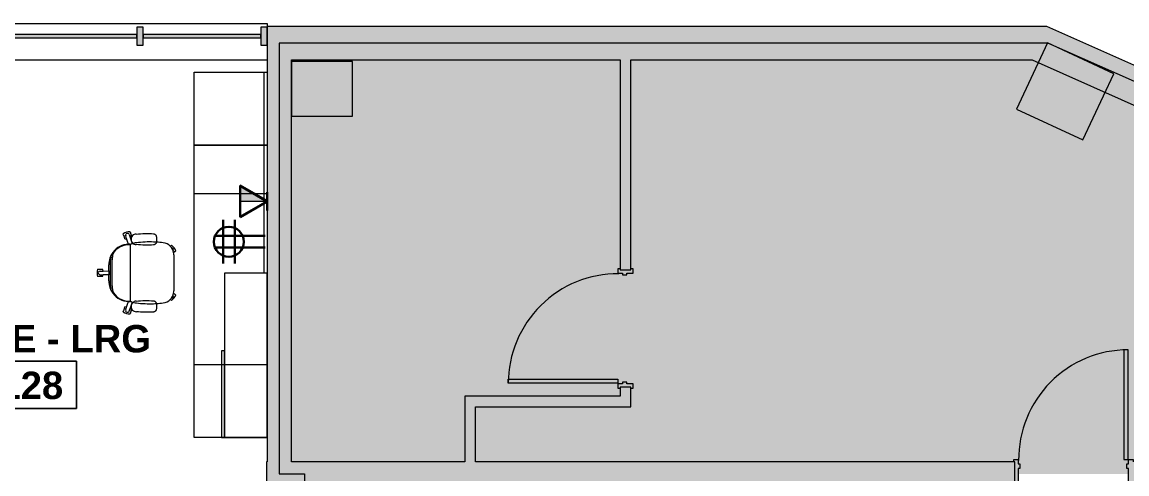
# Model space of a CAD drawing. Header units: inches. Extents: x 6664 to 8129, y 209 to 1287.
# Drawn here: x 7325.4 to 7688.6, y 1138.9 to 1287.3 of the extents above; entities that cross this region are included whole.
import ezdxf

# ---------------------------------------------------------------- set-up
doc = ezdxf.new("R2010")
doc.units = ezdxf.units.IN
doc.header["$MEASUREMENT"] = 0
for name, color, linetype, lineweight in [('A-ANNO-NOTE', 131, 'Continuous', 30), ('A-AREA-IDEN', 2, 'Continuous', 9), ('A-COLS', 52, 'Continuous', 13), ('A-DETL-GENF', 92, 'Continuous', 9), ('A-DETL-THIN', 151, 'Continuous', 9), ('A-DOOR', 31, 'Continuous', 13), ('A-GLAZ-CURT', 52, 'Continuous', 9), ('A-GLAZ-CWMG', 51, 'Continuous', 9), ('A-WALL', 113, 'Continuous', 13), ('A-WALL-PATT', 111, 'Continuous', 13), ('I-FURN', 30, 'Continuous', 9), ('I-WALL', 2, 'Continuous', 9)]:
    doc.layers.add(name, color=color, linetype=linetype, lineweight=lineweight)
doc.styles.add('Swis721 Lt BT_B', font='', dxfattribs={"height": 9})
doc.styles.get('Swis721 Lt BT_B').set_extended_font_data('Swis721 Lt BT', bold=True)

# ---------------------------------------------------------------- blocks, each defined once
blk = doc.blocks.new('Table-Teknion-Credenza_Top_for_Freestanding_Storage - CJCT24120-V18-11th FLOOR POWER _ SIGNAL')
at = {"layer": 'I-FURN'}
for p, q in [((-60, 12), (60, 12)), ((-60, 3), (-60, 12)), ((60, 12), (60, -11)), ((-60, -11.94), (-60, 3)), ((60, -11), (60, -11.94))]:
    blk.add_line(p, q, dxfattribs=at)
blk = doc.blocks.new('Storage-Teknion-TV_Panel_Shelves_Sliding_Door - CJVS3HI21454-V19-11th FLOOR POWER _ SIGNAL')
at = {"layer": 'I-FURN'}
for p, q in [((27, 7.5), (-27, 7.5)), ((-27, 7.5), (-27, -6.5)), ((27, -6.5), (27, 7.5)), ((-27, -6.5), (27, -6.5)), ((27, -6.5), (-1.5, -6.5)), ((-1.5, -6.5), (-1.5, -7.5)), ((27, -7.5), (27, -6.5)), ((-1.5, -7.5), (27, -7.5))]:
    blk.add_line(p, q, dxfattribs=at)
blk = doc.blocks.new('Storage-Teknion-Wall_Panel_Under_Wall_Mount_Storage_Tackable - CJWUT2HF66-V20-11th FLOOR POWER _ SIGNAL')
at = {"layer": 'I-FURN'}
for p, q in [((-33, 1), (33, 1)), ((-33, 0), (-33, 1)), ((33, 0), (-33, 0)), ((33, 1), (33, 0))]:
    blk.add_line(p, q, dxfattribs=at)
blk = doc.blocks.new('Storage-Teknion-Pedestal_Unfinished_Top_2_High - CJPCSF2424-V21-11th FLOOR POWER _ SIGNAL')
at = {"layer": 'I-FURN'}
for p, q in [((-12, 0), (12, 0)), ((-12, -9), (-12, 0)), ((12, 0), (12, -9)), ((-12, -23.94), (-12, -9)), ((12, -9), (12, -23.94))]:
    blk.add_line(p, q, dxfattribs=at)
blk = doc.blocks.new('Storage-Teknion-Pedestal_Unfinished_Top_2_High - CJPCSB2416-V22-11th FLOOR POWER _ SIGNAL')
at = {"layer": 'I-FURN'}
for p, q in [((-8, 0), (8, 0)), ((-8, -23), (-8, 0)), ((8, 0), (8, -23)), ((-8, -23.94), (-8, -23)), ((8, -23), (8, -23.94))]:
    blk.add_line(p, q, dxfattribs=at)
blk = doc.blocks.new('Storage-Teknion-Pedestal_Unfinished_Top_2_High - CJPCSF2424-V23-11th FLOOR POWER _ SIGNAL')
at = {"layer": 'I-FURN'}
for p, q in [((-12, 0), (12, 0)), ((-12, -23), (-12, 0)), ((12, 0), (12, -23)), ((-12, -23.94), (-12, -23)), ((12, -23), (12, -23.94))]:
    blk.add_line(p, q, dxfattribs=at)
blk = doc.blocks.new('Chair-Teknion-Projek - No Headrest_  Fixed T-Arms-V24-11th FLOOR POWER _ SIGNAL')
at = {"layer": 'I-FURN'}
for p, q in [((-7.17, 11.87), (-6.95, 11.57)), ((-6.88, 11.48), (-6.65, 11.17)), ((-5.91, 11.24), (5.91, 11.24)), ((6.65, 11.17), (6.88, 11.48)), ((6.95, 11.57), (7.17, 11.87)), ((-8.86, 10.18), (-9.08, 10.49)), ((-8.76, 10.04), (-8.79, 10.09)), ((8.79, 10.09), (8.76, 10.04)), ((9.08, 10.49), (8.86, 10.18)), ((-11.87, 5.48), (-11.02, 5.48)), ((-11.02, 5.48), (-10.17, 5.48)), ((10.17, 5.48), (11.02, 5.48)), ((11.02, 5.48), (11.87, 5.48)), ((-13.51, -3.15), (-13.15, -3.03)), ((-13.04, -2.99), (-12.4, -2.79)), ((-12.59, -3.46), (-11.62, -3.13)), ((-12.29, -2.75), (-11.93, -2.64)), ((-9.39, -3.16), (9.39, -3.16)), ((12.59, -3.46), (11.62, -3.13)), ((11.93, -2.64), (12.29, -2.75)), ((12.4, -2.79), (13.04, -2.99)), ((13.15, -3.03), (13.51, -3.15)), ((-12.42, -5.28), (-12.78, -5.39)), ((-11.67, -5.03), (-12.31, -5.24)), ((-11.24, -4.3), (-12.21, -4.6)), ((-11.2, -4.88), (-11.56, -5)), ((11.56, -5), (11.2, -4.88)), ((12.22, -4.6), (11.24, -4.3)), ((12.31, -5.24), (11.67, -5.03)), ((12.78, -5.39), (12.42, -5.28)), ((4.23, -9.07), (-4.23, -9.07)), ((4.23, -9.61), (-4.23, -9.61)), ((-0.63, -10.17), (-2.65, -10.17)), ((-0.61, -12.02), (-0.63, -10.17)), ((-0.63, -10.17), (0.64, -10.17)), ((0.64, -10.17), (0.61, -12.02)), ((2.65, -10.17), (0.64, -10.17)), ((-1.18, -12.54), (-1.18, -12.17)), ((-1.18, -13.33), (-1.18, -12.66)), ((-1.18, -13.82), (-1.18, -13.45)), ((-0.6, -13.04), (-0.61, -12.02)), ((0.6, -13.04), (0.61, -12.02)), ((1.18, -12.17), (1.18, -12.54)), ((1.18, -12.66), (1.18, -13.33)), ((1.18, -13.45), (1.18, -13.82))]:
    blk.add_line(p, q, dxfattribs=at)
at = {"layer": 'I-FURN', "flags": 128}
for points in [[(-11.62, -3.13), (-10.6, -2.79), (-9.58, -2.44)], [(9.58, -2.44), (10.6, -2.79), (11.62, -3.13)], [(-9.39, -3.72), (-10.32, -4.01), (-11.24, -4.3)], [(11.24, -4.3), (10.32, -4.01), (9.39, -3.72)]]:
    blk.add_lwpolyline(points, dxfattribs=at)
at = {"layer": 'I-FURN'}
for centre, radius, start, end in [((-6.1, 8.39), 3.64, 107.0766, 144.9234), ((-5.91, 7.24), 4, 100.7159, 135.4062), ((-7.64, 10.51), 0.6, 53.6044, 182.0177), ((-7, 11.54), 0.062, 320.5051, 36), ((-6.93, 11.44), 0.062, 36, 111.4949), ((-5.91, 7.24), 4, 90, 100.7159), ((5.91, 7.24), 4, 79.2841, 90), ((5.91, 7.24), 4, 44.5938, 79.2841), ((6.93, 11.44), 0.062, 68.5051, 144), ((7, 11.54), 0.062, 144, 219.4949), ((6.1, 8.39), 3.64, 35.0766, 72.9234), ((7.64, 10.51), 0.6, 357.9823, 126.3956), ((24.63, 3.33), 34.78, 172.7165, 176.4781), ((-5.91, 7.24), 4, 135.4062, 172.7165), ((-8.81, 10.22), 0.062, 216, 291.4949), ((-8.74, 10.12), 0.062, 140.5051, 216), ((5.91, 7.24), 4, 7.2835, 44.5938), ((8.81, 10.22), 0.062, 248.5051, 324), ((8.74, 10.12), 0.062, 324, 39.4949), ((-24.63, 3.33), 34.78, 3.5219, 7.2835), ((24.63, 3.33), 34.78, 178.0045, 182.5921), ((24.63, 3.33), 34.78, 176.4781, 177.9587), ((-24.63, 3.33), 34.78, 2.0413, 3.5219), ((-24.63, 3.33), 34.78, 357.4079, 1.9955), ((24.25, 3.32), 34.4, 182.6596, 187.3663), ((-24.25, 3.32), 34.4, 352.6337, 357.3404), ((-9.87, -3.21), 3.64, 179.0766, 216.9234), ((-13.13, -3.09), 0.062, 32.5051, 108), ((-13.02, -3.05), 0.062, 108, 183.4949), ((-12.36, -4.01), 0.6, 112.6052, 284.2997), ((-11.07, -1.13), 1.68, 178.9486, 271.7629), ((-12.38, -2.85), 0.062, 32.5051, 108), ((-12.27, -2.81), 0.062, 108, 183.4949), ((-14.86, -4.83), 3.65, 27.6577, 36.875), ((-10.97, -1.13), 1.68, 268.2371, 1.0513), ((-1.73, -0.04), 8.21, 187.3674, 192.178), ((-1.73, -0.04), 8.21, 192.178, 194.9992), ((-1.73, -0.04), 8.21, 194.9992, 196.9886), ((-5.24, -1.24), 4.5, 195.45, 205.2697), ((-3.3, -3.44), 6.1, 177.3817, 182.6183), ((10.97, -1.13), 1.68, 178.9487, 271.7629), ((5.25, -1.25), 4.49, 334.7208, 344.5595), ((2.64, -3.42), 6.76, 357.298, 2.149), ((1.73, -0.04), 8.21, 343.0114, 345.0008), ((1.73, -0.04), 8.21, 345.0008, 346.418), ((1.73, -0.04), 8.21, 346.732, 352.6326), ((11.07, -1.13), 1.68, 268.2371, 1.0514), ((14.86, -4.83), 3.65, 143.125, 152.3423), ((12.36, -4.01), 0.6, 256.6052, 67.3948), ((12.27, -2.81), 0.062, 356.5051, 72), ((12.38, -2.85), 0.062, 72, 147.4949), ((9.87, -3.21), 3.64, 323.0766, 0.9234), ((13.02, -3.05), 0.062, 356.5051, 72), ((13.13, -3.09), 0.062, 72, 147.4949), ((-12.44, -5.22), 0.062, 288, 3.4949), ((-12.33, -5.18), 0.062, 212.5051, 288), ((-11.69, -4.98), 0.062, 288, 3.4949), ((-11.58, -4.94), 0.062, 212.5051, 288), ((-14.86, -4.83), 3.65, 359.125, 8.3423), ((-2.64, -3.42), 6.76, 182.5778, 231.7498), ((2.64, -3.42), 6.76, 308.2502, 357.4222), ((14.86, -4.83), 3.65, 171.6577, 180.875), ((11.58, -4.94), 0.062, 252, 327.4949), ((11.69, -4.98), 0.062, 176.5051, 252), ((12.33, -5.18), 0.062, 252, 327.4949), ((12.44, -5.22), 0.062, 176.5051, 252), ((-2.65, -3.42), 6.75, 231.7498, 270), ((-4.23, -5.34), 4.26, 232.4396, 249.1668), ((-4.23, -5.34), 4.26, 249.1668, 270), ((-4.46, -4.82), 4.25, 253.6072, 273.1858), ((2.65, -3.42), 6.75, 270, 308.2502), ((4.46, -4.82), 4.25, 266.8142, 286.3928), ((4.23, -5.34), 4.26, 270, 290.8332), ((4.23, -5.34), 4.26, 290.8332, 307.5604), ((0, -15.62), 3.65, 99.6577, 108.875), ((-1.12, -12.54), 0.062, 180, 255.4949), ((-1.12, -12.66), 0.062, 104.5051, 180), ((-1.12, -13.33), 0.062, 180, 255.4949), ((-1.12, -13.45), 0.062, 104.5051, 180), ((0, -10.37), 3.64, 251.0766, 288.9234), ((0, -12.99), 0.6, 184.6052, 355.3948), ((0, -15.62), 3.65, 71.125, 80.3423), ((1.12, -12.54), 0.062, 284.5051, 0), ((1.12, -12.66), 0.062, 360, 75.4949), ((1.12, -13.33), 0.062, 284.5051, 360), ((1.12, -13.45), 0.062, 360, 75.4949)]:
    blk.add_arc(centre, radius, start, end, dxfattribs=at)
for points in [[(-12.75, -1.09), (-12.85, -0.16), (-12.97, 1.72), (-12.93, 3.6), (-12.86, 4.54)], [(-12.86, 4.54), (-12.85, 4.63), (-12.82, 4.79), (-12.71, 5.02), (-12.55, 5.21), (-12.35, 5.36), (-12.12, 5.46), (-11.95, 5.48), (-11.87, 5.48)], [(-10.17, 5.48), (-10.08, 5.48), (-9.92, 5.46), (-9.68, 5.36), (-9.48, 5.21), (-9.32, 5.02), (-9.21, 4.79), (-9.18, 4.63), (-9.18, 4.54)], [(-9.18, 4.54), (-9.11, 3.6), (-9.06, 1.72), (-9.18, -0.16), (-9.29, -1.09)], [(9.29, -1.09), (9.18, -0.16), (9.06, 1.72), (9.11, 3.6), (9.18, 4.54)], [(9.18, 4.54), (9.18, 4.63), (9.21, 4.79), (9.32, 5.02), (9.48, 5.21), (9.68, 5.36), (9.92, 5.46), (10.08, 5.48), (10.17, 5.48)], [(11.87, 5.48), (11.95, 5.48), (12.12, 5.46), (12.35, 5.36), (12.55, 5.21), (12.71, 5.02), (12.82, 4.79), (12.85, 4.63), (12.86, 4.54)], [(12.86, 4.54), (12.93, 3.6), (12.97, 1.72), (12.85, -0.16), (12.75, -1.09)], [(-5.66, -8.9), (-8.07, -8.21), (-9.33, -5.79), (-9.33, -3.16)], [(5.66, -8.9), (8.07, -8.21), (9.33, -5.79), (9.33, -3.16)]]:
    blk.add_open_spline(points, degree=3, dxfattribs=at)
blk = doc.blocks.new('Door - Single - Solid Door-7736277-11th FLOOR POWER _ SIGNAL')
at = {"layer": 'A-DOOR'}
h = blk.add_hatch(color=250, dxfattribs=at)
h.paths.add_polyline_path([(23.62, 4.66), (22.12, 4.66), (22.12, -1.84), (21.62, -1.84), (21.62, -3.34), (22.12, -3.34), (22.12, -4.84), (23.62, -4.84), (23.62, -4.09), (23.24, -4.09), (23.24, 3.91), (23.62, 3.91)], flags=0)
h.paths.add_polyline_path([(-15.06, 4.66), (-15.63, 4.66), (-15.63, 3.91), (-15.26, 3.91), (-15.26, -4.09), (-15.63, -4.09), (-15.63, -4.84), (-14.13, -4.84), (-14.13, -3.34), (-13.63, -3.34), (-13.63, -1.84), (-14.13, -1.84), (-14.13, 4.66)], flags=0)
at = {"layer": 'A-DOOR', "color": 8, "lineweight": 20}
for p, q in [((-15.63, 4.66), (-14.13, 4.66)), ((-15.63, 3.91), (-15.63, 4.66)), ((-14.13, 4.66), (-14.13, -1.84)), ((22.12, 4.66), (23.62, 4.66)), ((22.12, -1.84), (22.12, 4.66)), ((23.62, 4.66), (23.62, 3.91)), ((-14.13, -1.84), (-13.63, -1.84)), ((-14.13, -3.34), (-14.13, -4.84)), ((-13.63, -3.34), (-14.13, -3.34)), ((-13.63, -1.84), (-13.63, -3.34)), ((21.62, -1.84), (22.12, -1.84)), ((21.62, -3.34), (21.62, -1.84)), ((22.12, -3.34), (21.62, -3.34)), ((22.12, -4.84), (22.12, -3.34)), ((-15.63, -4.84), (-15.63, -4.09)), ((-14.13, -4.84), (-15.63, -4.84)), ((-12.63, -4.84), (-14.01, -4.84)), ((-14.01, -4.84), (-14.01, -40.84)), ((-12.63, -40.84), (-12.63, -4.84)), ((23.62, -4.84), (22.12, -4.84)), ((23.62, -4.09), (23.62, -4.84)), ((-14.01, -40.84), (-12.63, -40.84))]:
    blk.add_line(p, q, dxfattribs=at)
at = {"layer": 'A-DOOR', "lineweight": 9}
blk.add_arc((-14.01, -4.84), 36, 270, 0.5, dxfattribs=at)
blk = doc.blocks.new('Door - Single - Solid Door-7736216-11th FLOOR POWER _ SIGNAL')
at = {"layer": 'A-DOOR'}
h = blk.add_hatch(color=250, dxfattribs=at)
h.paths.add_polyline_path([(-14.13, 2.59), (-15.63, 2.59), (-15.63, 1.84), (-15.26, 1.84), (-15.26, -1.66), (-15.63, -1.66), (-15.63, -2.41), (-14.13, -2.41), (-14.13, -0.41), (-13.63, -0.41), (-13.63, 1.09), (-14.13, 1.09), (-14.13, 1.84)], flags=0)
h.paths.add_polyline_path([(23.24, 2.59), (22.12, 2.59), (22.12, 1.09), (21.62, 1.09), (21.62, -0.41), (22.12, -0.41), (22.12, -2.41), (23.62, -2.41), (23.62, -1.66), (23.24, -1.66), (23.24, 1.84), (23.62, 1.84), (23.62, 2.59)], flags=0)
at = {"layer": 'A-DOOR', "color": 8, "lineweight": 20}
for p, q in [((-14.01, 38.59), (-12.63, 38.59)), ((-14.01, 2.59), (-14.01, 38.59)), ((-12.63, 38.59), (-12.63, 2.59)), ((-15.63, 2.59), (-15.63, 1.84)), ((-14.13, 2.59), (-15.63, 2.59)), ((-14.13, 1.09), (-14.13, 2.59)), ((-13.63, 1.09), (-14.13, 1.09)), ((-12.63, 2.59), (-14.01, 2.59)), ((-13.63, -0.41), (-13.63, 1.09)), ((22.12, 1.09), (21.62, 1.09)), ((21.62, 1.09), (21.62, -0.41)), ((23.62, 2.59), (22.12, 2.59)), ((22.12, 2.59), (22.12, 1.09)), ((23.62, 1.84), (23.62, 2.59)), ((-15.63, -1.66), (-15.63, -2.41)), ((-15.63, -2.41), (-14.13, -2.41)), ((-14.13, -2.41), (-14.13, -0.41)), ((-14.13, -0.41), (-13.63, -0.41)), ((21.62, -0.41), (22.12, -0.41)), ((22.12, -0.41), (22.12, -2.41)), ((22.12, -2.41), (23.62, -2.41)), ((23.62, -2.41), (23.62, -1.66))]:
    blk.add_line(p, q, dxfattribs=at)
at = {"layer": 'A-DOOR', "lineweight": 9}
blk.add_arc((-14.01, 2.59), 36, 359.5, 90, dxfattribs=at)
blk = doc.blocks.new('System Panel - Glazed-8529566-11th FLOOR POWER _ SIGNAL')
at = {"layer": 'A-GLAZ-CURT'}
blk.add_hatch(color=7, dxfattribs=at).paths.add_polyline_path([(-29.13, -0.5), (29.13, -0.5), (29.13, 0.5), (-29.13, 0.5), (-29.13, -0.07)], flags=0)
at = {"layer": 'A-GLAZ-CURT', "color": 8, "lineweight": 20}
for p, q in [((29.13, 0.5), (-29.13, 0.5)), ((-29.13, 0.5), (-29.13, -0.5)), ((29.13, -0.5), (29.13, 0.5)), ((-29.13, -0.5), (29.13, -0.5))]:
    blk.add_line(p, q, dxfattribs=at)
blk = doc.blocks.new('System Panel - Glazed-8529567-11th FLOOR POWER _ SIGNAL')
at = {"layer": 'A-GLAZ-CURT'}
blk.add_hatch(color=7, dxfattribs=at).paths.add_polyline_path([(-2.57, -0.5), (19.38, -0.5), (19.38, 0.5), (-19.37, 0.5), (-19.37, -0.5)], flags=0)
at = {"layer": 'A-GLAZ-CURT', "color": 8, "lineweight": 20}
for p, q in [((19.38, 0.5), (-19.37, 0.5)), ((-19.37, 0.5), (-19.37, -0.5)), ((19.38, -0.5), (19.38, 0.5)), ((-19.37, -0.5), (19.38, -0.5))]:
    blk.add_line(p, q, dxfattribs=at)
blk = doc.blocks.new('Rectangular Mullion - 2_ x 6_ rectangular-8529384-11th FLOOR POWER _ SIGNAL')
at = {"layer": 'A-GLAZ-CWMG'}
blk.add_hatch(color=7, dxfattribs=at).paths.add_polyline_path([(1, 3), (1, -3), (-1, -3), (-1, 3)], flags=0)
at = {"layer": 'A-GLAZ-CWMG', "color": 8, "lineweight": 20}
for p, q in [((-1, 3), (1, 3)), ((-1, -3), (-1, 3)), ((1, 3), (1, -3)), ((1, -3), (-1, -3))]:
    blk.add_line(p, q, dxfattribs=at)
blk = doc.blocks.new('Rectangular Mullion - 2_ x 6_ rectangular-8529484-11th FLOOR POWER _ SIGNAL')
at = {"layer": 'A-GLAZ-CWMG'}
blk.add_hatch(color=7, dxfattribs=at).paths.add_polyline_path([(0, 3), (0, -3), (-2, -3), (-2, 3)], flags=0)
at = {"layer": 'A-GLAZ-CWMG', "color": 8, "lineweight": 20}
for p, q in [((-2, 3), (0, 3)), ((-2, -3), (-2, 3)), ((0, 3), (0, -3)), ((0, -3), (-2, -3))]:
    blk.add_line(p, q, dxfattribs=at)
blk = doc.blocks.new('Room Tag - Room Name and Number-3379422-11th FLOOR POWER _ SIGNAL')
at = {"layer": 'A-AREA-IDEN'}
for p, q in [((-0.1881, -0.1636), (-0.1881, -0.0018)), ((-0.1881, -0.0018), (0.1869, -0.0018)), ((0.1869, -0.0018), (-0.1881, -0.0018)), ((-0.1881, -0.0018), (-0.1881, -0.1636)), ((0.1869, -0.0018), (0.1869, -0.1636)), ((0.1869, -0.1636), (0.1869, -0.0018)), ((0.1869, -0.1636), (-0.1881, -0.1636)), ((-0.1881, -0.1636), (0.1869, -0.1636))]:
    blk.add_line(p, q, dxfattribs=at)

msp = doc.modelspace()

# ---------------------------------------------------------------- hatches: boundary and pattern name
at = {"layer": 'A-ANNO-NOTE', "lineweight": 9}
msp.add_hatch(color=256, dxfattribs=at).paths.add_polyline_path([(7406.06, 1228.4), (7397.12, 1233.56), (7397.12, 1228.4)], flags=0)
at = {"layer": 'A-COLS', "lineweight": 9}
h = msp.add_hatch(color=7, dxfattribs=at)
h.paths.add_polyline_path([(6958.99, 208.52), (6958.99, 266.36), (6917.74, 266.36), (6917.74, 208.52)], flags=0)
h.paths.add_polyline_path([(7919.99, 208.86), (7919.99, 264.61), (7877.99, 264.61), (7877.99, 208.86)], flags=0)
h.paths.add_polyline_path([(7637.74, 208.86), (7678.99, 208.86), (7678.99, 265.36), (7637.74, 265.36), (7637.74, 229.27)], flags=0)
h.paths.add_polyline_path([(7420.62, 208.86), (7438.74, 208.86), (7438.74, 264.86), (7397.24, 264.86), (7397.24, 208.86)], flags=0)
h.paths.add_polyline_path([(7157.99, 208.86), (7198.24, 208.86), (7198.24, 265.86), (7157.99, 265.86), (7157.99, 229.27)], flags=0)
h.paths.add_polyline_path([(6797.99, 232.36), (6837.99, 232.36), (6837.99, 266.36), (6797.99, 266.36)], flags=0)
h.paths.add_polyline_path([(8109.99, 239.49), (8121.74, 239.49), (8121.74, 274.69), (8109.99, 274.69)], flags=0)
h.paths.add_polyline_path([(6681.49, 344.86), (6715.49, 344.86), (6715.49, 384.48), (6681.49, 384.48)], flags=0)
h.paths.add_polyline_path([(8121.12, 469.48), (8121.74, 469.48), (8121.74, 492.36), (8109.99, 492.36), (8109.99, 469.48)], flags=0)
h.paths.add_polyline_path([(6664.49, 478.17), (6726.99, 478.17), (6726.99, 519.17), (6664.49, 519.17)], flags=0)
h.paths.add_polyline_path([(6697.16, 612.49), (6697.16, 653.49), (6664.49, 653.49), (6664.49, 612.49), (6692.84, 612.49)], flags=0)
h.paths.add_polyline_path([(8121.74, 708.36), (8121.74, 732.36), (8109.99, 732.36), (8109.99, 708.36), (8118.95, 708.36)], flags=0)
h.paths.add_polyline_path([(6726.99, 746.8), (6726.99, 787.8), (6664.49, 787.8), (6664.49, 746.8), (6718.84, 746.8)], flags=0)
h.paths.add_polyline_path([(6692.84, 881.12), (6718.26, 881.12), (6718.26, 922.12), (6664.49, 922.12), (6664.49, 881.12)], flags=0)
h.paths.add_polyline_path([(6780.73, 1037.09), (6815.03, 1059.37), (6796.58, 1087.79), (6762.27, 1065.52), (6766.26, 1059.37)], flags=0)
h.paths.add_polyline_path([(8042.08, 1083.71), (8048.79, 1098.79), (8026.2, 1108.84), (8019.49, 1093.77)], flags=0)
h.paths.add_polyline_path([(6935.81, 1146.19), (6962.6, 1163.7), (6947.63, 1186.61), (6920.84, 1169.11), (6934.29, 1148.51)], flags=0)
h.paths.add_polyline_path([(7674.09, 1248.53), (7681.39, 1264.18), (7659.41, 1273.97), (7652.29, 1258.7), (7662.21, 1254.07)], flags=0)
h.paths.add_polyline_path([(7413.99, 1256.36), (7433.99, 1256.36), (7433.99, 1274.36), (7413.99, 1274.36)], flags=0)
h.paths.add_polyline_path([(7186.69, 1257.36), (7198.49, 1257.36), (7198.49, 1287.25), (7166.49, 1287.25), (7166.49, 1257.36), (7173.69, 1257.36)], flags=0)
h.paths.add_polyline_path([(7659.82, 1274.86), (7674.42, 1274.86), (7662.43, 1280.45), (7662.21, 1279.98)], flags=0)
at = {"layer": 'A-DETL-GENF'}
h = msp.add_hatch(color=9, dxfattribs=at)
h.paths.add_polyline_path([(8006.99, 923.48), (8006.99, 933.48), (8035.99, 933.48), (8035.99, 952.23), (8047.99, 952.23), (8047.99, 924.23), (8050.24, 924.23), (8050.24, 1032.23), (8048.49, 1032.23), (8048.49, 1018.23), (8036.49, 1018.23), (8036.49, 1032.23), (7935.99, 1032.23), (7935.99, 1018.23), (7923.99, 1018.23), (7923.99, 1032.23), (7711.99, 1032.23), (7711.99, 1018.23), (7706.99, 1018.23), (7706.99, 970.23), (7711.99, 970.23), (7711.99, 933.48), (7740.99, 933.48), (7740.99, 923.48), (7782.99, 923.48), (7782.99, 933.48), (7852.99, 933.48), (7852.99, 923.48), (7894.99, 923.48), (7894.99, 933.48), (7923.99, 933.48), (7923.99, 952.23), (7935.99, 952.23), (7935.99, 933.48), (7964.99, 933.48), (7964.99, 923.48)], flags=0)
h.paths.add_polyline_path([(7472.6, 926.98), (7478.49, 926.98), (7478.49, 927.85), (7478.22, 927.85), (7478.22, 929.35), (7476.76, 929.35), (7476.76, 929.85), (7478.26, 929.85), (7478.26, 929.35), (7479.76, 929.35), (7479.76, 927.85), (7479.49, 927.85), (7479.49, 926.98), (7634.49, 926.98), (7634.49, 986.86), (7631.86, 986.86), (7631.86, 986.11), (7630.36, 986.11), (7630.36, 987.61), (7629.86, 987.61), (7629.86, 988.61), (7594.61, 988.61), (7594.61, 987.61), (7594.11, 987.61), (7594.11, 986.11), (7592.61, 986.11), (7592.61, 986.86), (7570.49, 986.86), (7570.49, 1012.86), (7513.49, 1012.86), (7513.49, 962.86), (7509.99, 962.86), (7509.99, 969.21), (7507.61, 969.21), (7507.61, 968.94), (7506.11, 968.94), (7506.11, 967.48), (7505.61, 967.48), (7505.61, 968.98), (7506.11, 968.98), (7506.11, 970.48), (7507.61, 970.48), (7507.61, 970.21), (7509.99, 970.21), (7509.99, 1023.36), (7479.49, 1023.36), (7479.49, 970.21), (7480.36, 970.21), (7480.36, 970.48), (7481.86, 970.48), (7481.86, 968.98), (7482.36, 968.94), (7482.36, 967.48), (7481.86, 967.48), (7481.86, 968.94), (7480.36, 968.98), (7480.36, 969.21), (7479.49, 969.21), (7479.49, 967.1), (7479.76, 967.1), (7479.76, 965.6), (7478.26, 965.6), (7478.22, 965.1), (7476.76, 965.1), (7476.76, 965.6), (7478.22, 965.6), (7478.26, 967.1), (7478.49, 967.1), (7478.49, 1023.36), (7419.99, 1023.36), (7419.99, 926.98), (7422.49, 926.98)], flags=0)
h.paths.add_polyline_path([(7703.49, 970.23), (7703.49, 1018.23), (7701.49, 1018.23), (7701.49, 970.23)], flags=0)
h.paths.add_polyline_path([(7555.1, 1002.92), (7555.1, 1002.92), (7555.1, 1003.29)], flags=0)
h.paths.add_polyline_path([(7528.1, 1002.92), (7528.1, 1002.92), (7528.1, 1003.29)], flags=0)
h.paths.add_polyline_path([(7513.49, 1016.36), (7570.49, 1016.36), (7570.49, 1045.36), (7513.49, 1045.36), (7513.49, 1017.93)], flags=0)
h.paths.add_polyline_path([(7419.99, 1026.86), (7509.99, 1026.86), (7509.99, 1034.86), (7419.99, 1034.86)], flags=0)
h.paths.add_polyline_path([(7913.7, 1035.73), (7923.99, 1035.73), (7923.99, 1038.73), (7711.99, 1038.73), (7711.99, 1035.73), (7836.49, 1035.73)], flags=0)
h.paths.add_polyline_path([(7952.76, 1035.73), (7756.48, 1123.12), (7756.48, 1089.98), (7786.12, 1089.98), (7813, 1078.02), (7813.46, 1042.23), (7935.99, 1042.23), (7935.99, 1035.73)], flags=0)
h.paths.add_polyline_path([(7961.36, 1035.73), (8036.49, 1035.73), (8036.49, 1041.23), (8042.49, 1041.23), (8042.49, 1044.36), (8041.74, 1044.36), (8041.74, 1045.86), (8043.24, 1045.86), (8043.24, 1046.36), (8044.74, 1046.36), (8044.74, 1045.86), (8046.66, 1045.86), (8046.66, 1082.11), (8044.74, 1082.11), (8044.74, 1081.61), (8043.24, 1081.61), (8043.24, 1082.11), (8041.74, 1082.11), (8041.74, 1083.61), (8042.49, 1083.61), (8042.49, 1084.63), (8042.08, 1083.71), (8019.49, 1093.77), (8026.2, 1108.84), (8042.49, 1101.59), (8042.49, 1103.41), (7681.39, 1264.18), (7674.09, 1248.53), (7652.29, 1258.7), (7659.41, 1273.97), (7657.42, 1274.86), (7525.49, 1274.86), (7525.49, 1206.23), (7526.24, 1206.23), (7526.24, 1204.73), (7524.24, 1204.73), (7524.24, 1204.23), (7522.74, 1204.23), (7522.74, 1204.73), (7521.24, 1204.73), (7521.24, 1206.23), (7521.99, 1206.23), (7521.99, 1274.86), (7413.93, 1274.86), (7413.93, 1142.86), (7470.99, 1142.86), (7470.99, 1164.36), (7521.99, 1164.36), (7521.99, 1166.98), (7521.24, 1166.98), (7521.24, 1168.48), (7522.74, 1168.48), (7522.74, 1168.98), (7524.24, 1168.98), (7524.24, 1168.48), (7526.24, 1168.48), (7526.24, 1166.98), (7525.49, 1166.98), (7525.49, 1160.86), (7474.49, 1160.86), (7474.49, 1142.86), (7651.36, 1142.86), (7651.36, 1143.61), (7652.86, 1143.61), (7652.86, 1142.11), (7653.36, 1142.11), (7653.36, 1140.61), (7652.86, 1140.61), (7652.86, 1138.86), (7689.11, 1138.86), (7689.11, 1140.61), (7688.61, 1140.61), (7688.61, 1142.11), (7689.11, 1142.11), (7689.11, 1143.61), (7690.61, 1143.61), (7690.61, 1142.86), (7692.28, 1142.86), (7735.45, 1239.81), (7742.75, 1236.56), (7701.04, 1142.86), (7701.49, 1142.86), (7701.49, 1130.86), (7702.24, 1130.86), (7702.24, 1129.36), (7700.74, 1129.36), (7700.74, 1128.86), (7699.49, 1128.86), (7699.49, 1093.61), (7700.74, 1093.61), (7700.74, 1093.11), (7702.24, 1093.11), (7702.24, 1091.61), (7701.49, 1091.61), (7701.49, 1089.98), (7752.98, 1089.98), (7752.98, 1128.51), (7961.1, 1035.85)], flags=0)
h.paths.add_polyline_path([(7446.33, 1038.36), (7478.49, 1038.36), (7478.49, 1094.23), (7478.22, 1094.23), (7478.22, 1095.73), (7476.76, 1095.73), (7476.76, 1096.23), (7478.26, 1096.23), (7478.26, 1095.73), (7479.76, 1095.73), (7479.76, 1094.23), (7479.49, 1094.23), (7479.49, 1038.36), (7509.99, 1038.36), (7509.99, 1076.86), (7513.49, 1076.86), (7513.49, 1048.86), (7570.49, 1048.86), (7570.49, 1076.86), (7593.61, 1076.86), (7593.61, 1077.61), (7595.11, 1077.61), (7595.11, 1076.11), (7595.61, 1076.11), (7595.61, 1075.11), (7630.86, 1075.11), (7630.86, 1076.11), (7631.36, 1076.11), (7631.36, 1077.61), (7632.86, 1077.61), (7632.86, 1076.86), (7634.49, 1076.86), (7634.49, 1134.86), (7479.49, 1134.86), (7479.49, 1133.48), (7479.76, 1133.48), (7479.76, 1131.98), (7478.26, 1131.98), (7478.22, 1131.48), (7476.76, 1131.48), (7476.76, 1131.98), (7478.22, 1131.98), (7478.26, 1133.48), (7478.49, 1133.48), (7478.49, 1134.86), (7419.99, 1134.86), (7419.99, 1038.36), (7446.26, 1038.36)], flags=0)
h.paths.add_polyline_path([(7809.96, 1042.23), (7809.53, 1075.73), (7785.37, 1086.48), (7701.49, 1086.48), (7701.49, 1083.98), (7702.24, 1083.98), (7702.24, 1082.48), (7700.74, 1082.48), (7700.74, 1081.98), (7699.49, 1081.98), (7699.49, 1046.73), (7700.74, 1046.73), (7700.74, 1046.23), (7702.24, 1046.23), (7702.24, 1044.73), (7701.49, 1044.73), (7701.49, 1042.23), (7809.53, 1042.23)], flags=0)
h.paths.add_polyline_path([(7420.62, 1256.36), (7413.99, 1256.36), (7413.99, 1274.36), (7433.99, 1274.36), (7433.99, 1256.36)], flags=0)
at = {"layer": 'A-WALL-PATT', "lineweight": 9}
for points in [[(7405.93, 1142.86), (7413.93, 1142.86), (7413.93, 1285.86), (7405.93, 1285.86), (7405.93, 1270.83), (7405.99, 1270.83), (7405.99, 1150.83), (7405.93, 1150.83), (7405.93, 1148.51)], [(7674.42, 1274.86), (7686.92, 1274.86), (7662.21, 1285.86), (7413.93, 1285.86), (7413.93, 1274.86), (7659.82, 1274.86), (7662.43, 1280.45)], [(8049.55, 1100.27), (8054.43, 1111.23), (7686.92, 1274.86), (7657.42, 1274.86), (8048.79, 1100.61)], [(7470.99, 1160.86), (7521.99, 1160.86), (7521.99, 1164.36), (7470.99, 1164.36)], [(7474.49, 1142.86), (7474.49, 1160.86), (7470.99, 1160.86), (7470.99, 1142.86)]]:
    msp.add_hatch(color=7, dxfattribs=at).paths.add_polyline_path(points, flags=0)
h = msp.add_hatch(color=7, dxfattribs=at)
h.paths.add_polyline_path([(7524.58, 1160.86), (7525.49, 1160.86), (7525.49, 1167.36), (7521.99, 1167.36), (7521.99, 1160.86)], flags=0)
h.paths.add_polyline_path([(7524.58, 1205.86), (7525.49, 1205.86), (7525.49, 1274.86), (7521.99, 1274.86), (7521.99, 1205.86)], flags=0)
h = msp.add_hatch(color=7, dxfattribs=at)
h.paths.add_polyline_path([(7690.24, 1134.86), (7701.49, 1134.86), (7701.49, 1142.86), (7690.24, 1142.86)], flags=0)
h.paths.add_polyline_path([(7524.58, 1134.86), (7651.74, 1134.86), (7651.74, 1142.86), (7405.74, 1142.86), (7405.74, 1138.11), (7405.82, 1138.11), (7405.81, 1137.93), (7405.74, 1137.86), (7405.74, 1137.48), (7405.8, 1137.48), (7405.74, 1134.86), (7479.49, 1134.86)], flags=0)

# ---------------------------------------------------------------- linework, layer by layer
at = {"layer": 'A-ANNO-NOTE'}
for p, q in [((7405.99, 1228.36), (7397.06, 1233.52)), ((7397.06, 1223.2), (7397.06, 1233.52)), ((7406.06, 1228.4), (7397.12, 1233.56)), ((7397.12, 1223.24), (7397.12, 1233.56)), ((7405.99, 1231.36), (7405.99, 1225.36)), ((7405.99, 1228.36), (7397.06, 1223.2)), ((7406.06, 1228.4), (7397.12, 1223.24)), ((7391.46, 1207.93), (7391.46, 1222.28)), ((7395.29, 1207.93), (7395.29, 1222.28)), ((7405.34, 1217.02), (7388.81, 1217.02)), ((7405.34, 1213.19), (7388.81, 1213.19))]:
    msp.add_line(p, q, dxfattribs=at)
at = {"layer": 'A-ANNO-NOTE', "lineweight": 9}
for p, q in [((7406.06, 1228.4), (7397.12, 1233.56)), ((7397.12, 1233.56), (7397.12, 1228.4)), ((7397.12, 1228.4), (7406.06, 1228.4))]:
    msp.add_line(p, q, dxfattribs=at)
at = {"layer": 'A-ANNO-NOTE'}
msp.add_circle((7393.37, 1215.1), 4.95, dxfattribs=at)
at = {"layer": 'A-COLS', "color": 8, "lineweight": 20}
for p, q in [((7662.43, 1280.45), (7652.29, 1258.7)), ((7684.23, 1270.28), (7662.43, 1280.45)), ((7433.99, 1274.36), (7413.99, 1274.36)), ((7413.99, 1274.36), (7413.99, 1256.36)), ((7433.99, 1256.36), (7433.99, 1274.36)), ((7674.09, 1248.53), (7684.23, 1270.28)), ((7652.29, 1258.7), (7674.09, 1248.53)), ((7413.99, 1256.36), (7433.99, 1256.36))]:
    msp.add_line(p, q, dxfattribs=at)
at = {"layer": 'A-DETL-THIN'}
for p, q in [((7662.62, 1280.36), (7409.93, 1280.36)), ((7409.93, 1280.36), (7409.93, 1138.86)), ((8050.24, 1107.78), (7662.62, 1280.36)), ((7409.93, 1138.86), (7418.24, 1138.86)), ((7418.24, 1138.86), (7418.24, 925.23))]:
    msp.add_line(p, q, dxfattribs=at)
at = {"layer": 'A-WALL', "lineweight": 9}
for p, q in [((7198.49, 1286.75), (7405.93, 1286.75)), ((7405.93, 1286.75), (7405.93, 1285.86)), ((7405.93, 1274.75), (7261.93, 1274.75))]:
    msp.add_line(p, q, dxfattribs=at)
at = {"layer": 'A-WALL', "color": 8, "lineweight": 20}
for p, q in [((7405.93, 1285.86), (7405.93, 1142.86)), ((7662.21, 1285.86), (7405.93, 1285.86)), ((8054.43, 1111.23), (7662.21, 1285.86)), ((7413.93, 1142.86), (7413.93, 1274.86)), ((7413.93, 1274.86), (7521.99, 1274.86)), ((7525.49, 1274.86), (7657.42, 1274.86)), ((7657.42, 1274.86), (8042.49, 1103.41)), ((7405.93, 1142.86), (7405.74, 1142.86)), ((7405.74, 1142.86), (7405.74, 1134.86)), ((7470.99, 1142.86), (7413.93, 1142.86)), ((7651.74, 1142.86), (7474.49, 1142.86)), ((7651.74, 1134.86), (7651.74, 1142.86))]:
    msp.add_line(p, q, dxfattribs=at)
at = {"layer": 'I-WALL', "color": 8, "lineweight": 20}
for p, q in [((7521.99, 1274.86), (7521.99, 1205.86)), ((7525.49, 1205.86), (7525.49, 1274.86)), ((7521.99, 1205.86), (7525.49, 1205.86)), ((7521.99, 1167.36), (7521.99, 1164.36)), ((7525.49, 1167.36), (7521.99, 1167.36)), ((7525.49, 1160.86), (7525.49, 1167.36)), ((7521.99, 1164.36), (7470.99, 1164.36)), ((7470.99, 1164.36), (7470.99, 1142.86)), ((7474.49, 1160.86), (7525.49, 1160.86)), ((7474.49, 1142.86), (7474.49, 1160.86))]:
    msp.add_line(p, q, dxfattribs=at)

# ---------------------------------------------------------------- block references
at = {"layer": 'A-AREA-IDEN', "xscale": 95.99999999999994, "yscale": 95.99999999999994, "zscale": 95.99999999999994}
msp.add_blockref('Room Tag - Room Name and Number-3379422-11th FLOOR POWER _ SIGNAL', (7325.37, 1176.05), dxfattribs=at)
at = {"layer": 'A-DOOR'}
for name, p, rotation in [('Door - Single - Solid Door-7736216-11th FLOOR POWER _ SIGNAL', (7523.83, 1182.62), 90), ('Door - Single - Solid Door-7736277-11th FLOOR POWER _ SIGNAL', (7674.98, 1138.77), 180)]:
    msp.add_blockref(name, p, dxfattribs=dict(at, rotation=rotation))
at = {"layer": 'A-GLAZ-CURT'}
for name, p in [('System Panel - Glazed-8529566-11th FLOOR POWER _ SIGNAL', (7334.05, 1282.64)), ('System Panel - Glazed-8529567-11th FLOOR POWER _ SIGNAL', (7384.56, 1282.64))]:
    msp.add_blockref(name, p, dxfattribs=at)
at = {"layer": 'A-GLAZ-CWMG', "extrusion": (0, 0, -1), "rotation": 180}
for name, p in [('Rectangular Mullion - 2_ x 6_ rectangular-8529384-11th FLOOR POWER _ SIGNAL', (-7364.18, 1282.64)), ('Rectangular Mullion - 2_ x 6_ rectangular-8529484-11th FLOOR POWER _ SIGNAL', (-7405.93, 1282.64))]:
    msp.add_blockref(name, p, dxfattribs=at)
at = {"layer": 'I-FURN'}
for name, p, rotation in [('Table-Teknion-Credenza_Top_for_Freestanding_Storage - CJCT24120-V18-11th FLOOR POWER _ SIGNAL', (7393.99, 1210.83), 89.99999999999979), ('Storage-Teknion-Pedestal_Unfinished_Top_2_High - CJPCSF2424-V23-11th FLOOR POWER _ SIGNAL', (7381.99, 1258.83), 89.99999999999979), ('Storage-Teknion-Wall_Panel_Under_Wall_Mount_Storage_Tackable - CJWUT2HF66-V20-11th FLOOR POWER _ SIGNAL', (7405.99, 1237.83), 89.99999999999979), ('Storage-Teknion-Pedestal_Unfinished_Top_2_High - CJPCSB2416-V22-11th FLOOR POWER _ SIGNAL', (7381.99, 1238.83), 89.99999999999979), ('Chair-Teknion-Projek - No Headrest_  Fixed T-Arms-V24-11th FLOOR POWER _ SIGNAL', (7364.06, 1204.89), 269.9999999999999), ('Storage-Teknion-TV_Panel_Shelves_Sliding_Door - CJVS3HI21454-V19-11th FLOOR POWER _ SIGNAL', (7398.49, 1177.83), 269.9999999999994), ('Storage-Teknion-Pedestal_Unfinished_Top_2_High - CJPCSF2424-V21-11th FLOOR POWER _ SIGNAL', (7381.99, 1162.83), 89.99999999999979)]:
    msp.add_blockref(name, p, dxfattribs=dict(at, rotation=rotation))

# ---------------------------------------------------------------- texts
at = {"layer": 'A-AREA-IDEN', "char_height": 9, "attachment_point": 1, "style": 'Swis721 Lt BT_B'}
for s, insert, width in [('OFFICE - LRG', (7284, 1187.76), 99.99), ('1128', (7310.96, 1172.44), 33.936)]:
    msp.add_mtext(s, dxfattribs=dict(at, insert=insert, width=width))

doc.saveas('drawing.dxf')
